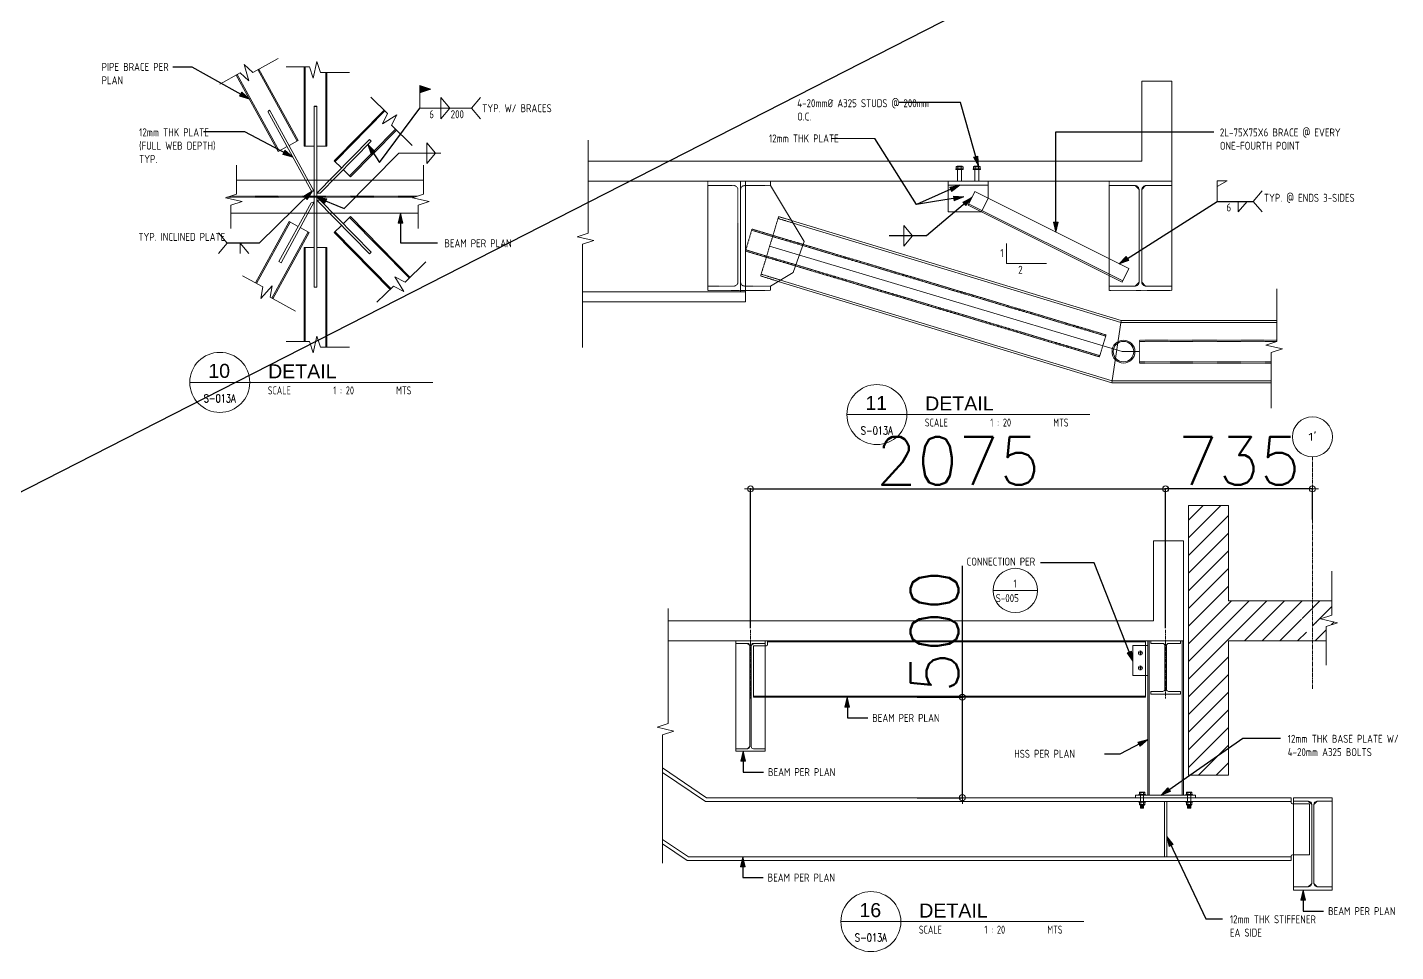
# Model space of a CAD drawing. Header units: millimetres. Extents: x 374056 to 882622, y 26363 to 140094.
# Drawn here: x 405386 to 412225, y 75861 to 80482 of the extents above; entities that cross this region are included whole.
import ezdxf
from ezdxf.enums import TextEntityAlignment as Align

# ---------------------------------------------------------------- set-up
doc = ezdxf.new("R2010")
doc.units = ezdxf.units.MM
doc.header["$MEASUREMENT"] = 0
for name, pattern in [('CENTER2', [28.575, 19.05, -3.175, 3.175, -3.175]), ('HIDDEN', [0.375, 0.25, -0.125]), ('PHANTOM2', [1.25, 0.625, -0.125, 0.125, -0.125, 0.125, -0.125])]:
    doc.linetypes.add(name, pattern=pattern)
doc.layers.get('0').update_dxf_attribs({"lineweight": 9})
for name, color, linetype, lineweight in [('A-Exist.Elev', 7, 'Continuous', 9), ('A-NEW', 240, 'Continuous', 9), ('DIM', 1, 'Continuous', 5), ('HPROP', 251, 'Continuous', 5), ('PLATE', 2, 'Continuous', 9), ('RED', 1, 'Continuous', 9), ('S-Ablt', 1, 'Continuous', 9), ('S-ANNO-DIMS', 252, 'Continuous', 5), ('S-Anno-Symb', 143, 'PHANTOM2', 30), ('S-Anno-Text', 52, 'Continuous', 9), ('S-ANNO-WELD', 1, 'Continuous', 9), ('S-ARCH-FIN', 1, 'Continuous', 9), ('S-BEAM', 5, 'Continuous', 9), ('S-DETL-LW25', 2, 'Continuous', 9), ('S-Grid-iden', 52, 'Continuous', 5), ('S-PIPE', 1, 'Continuous', 15)]:
    doc.layers.add(name, color=color, linetype=linetype, lineweight=lineweight)
doc.styles.add('1', font='romans.shx', dxfattribs={"width": 0.8, "height": 100})
doc.styles.add('2', font='architxt.shx', dxfattribs={"width": 0.95, "height": 100})
doc.styles.add('240', font='simplex.shx', dxfattribs={"height": 240})
doc.styles.add('3', font='architxt.shx', dxfattribs={"width": 1.5, "height": 175})
doc.styles.add('SHEETNAME', font='simplex.shx', dxfattribs={"width": 0.75, "height": 200})
doc.styles.add('TITLE1', font='HELV.shx', dxfattribs={"height": 500})
doc.dimstyles.new('ESCA', dxfattribs={"dimtxt": 240, "dimasz": 1, "dimexe": 100, "dimexo": 100, "dimgap": 100, "dimtad": 1, "dimdec": 0, "dimrnd": 1, "dimdsep": 46, "dimtxsty": '240', "dimblk1": 'ESCADIM_ARW', "dimblk2": 'ESCADIM_ARW', "dimsah": 1, "dimcen": 50, "dimclrd": 256, "dimclre": 256, "dimclrt": 52, "dimadec": 0, "dimazin": 0, "dimtfac": 1, "dimtdec": 0, "dimtofl": 0, "dimtmove": 0, "dimatfit": 3, "dimldrblk": 'ESCADIM_ARW', "dimfxl": 0, "dimtolj": 1, "dimtzin": 0, "dimarcsym": 0})
doc.dimstyles.new('ESCA_ARW$7', dxfattribs={"dimtxt": 200, "dimasz": 1, "dimexe": 100, "dimexo": 100, "dimgap": 100, "dimtad": 1, "dimdec": 0, "dimrnd": 1, "dimdsep": 46, "dimtxsty": '1', "dimblk1": 'dim_arw', "dimblk2": 'dim_arw', "dimsah": 1, "dimcen": 50, "dimclrd": 1, "dimclre": 256, "dimclrt": 52, "dimadec": 0, "dimazin": 0, "dimtfac": 1, "dimtofl": 0, "dimtmove": 0, "dimatfit": 3, "dimldrblk": 'dim_arw', "dimfxl": 0, "dimtolj": 1, "dimtzin": 0, "dimarcsym": 0})
pattern_1 = [(45, (347324.16, 75494.67), (-44.194174, 44.194174), [])]

# ---------------------------------------------------------------- blocks, each defined once
blk = doc.blocks.new('dim_arw')
h = blk.add_hatch(color=256)
h.paths.add_polyline_path([(-126, 29), (0, 0), (-126, -29, -0.115681), (-133, 0, -0.115681)])
h.paths.add_polyline_path([(-249, 58), (-126, 29, 0.115681), (-133, 0, 0.115681), (-126, -29), (-249, -58)])
for p, q in [((0, 0), (-249, 58)), ((-249, 58), (-249, -58)), ((0, 0), (-249, -58))]:
    blk.add_line(p, q)
blk = doc.blocks.new('BOLT', base_point=(6.579, 3.6798))
for p, q in [((6.571, 3.6847), (6.571, 3.6798)), ((6.575, 3.6847), (6.571, 3.6847)), ((6.575, 3.6858), (6.573, 3.6858)), ((6.575, 3.6798), (6.575, 3.6858)), ((6.575, 3.6858), (6.583, 3.6858)), ((6.575, 3.6847), (6.583, 3.6847)), ((6.585, 3.6858), (6.583, 3.6858)), ((6.583, 3.6798), (6.583, 3.6858)), ((6.587, 3.6847), (6.583, 3.6847)), ((6.587, 3.6798), (6.587, 3.6847))]:
    blk.add_line(p, q)
for centre, radius, start, end in [((6.573, 3.6833), 0.00241, 33.9696, 146.0304), ((6.579, 3.6777), 0.00805, 60.2058, 119.7942), ((6.585, 3.6833), 0.00241, 33.9696, 146.0304)]:
    blk.add_arc(centre, radius, start, end)
blk = doc.blocks.new('BOLT20')
at = {"color": 1}
for p, q in [((-18.5, 4.5), (-18.5, 0)), ((18.5, 4.5), (-18.5, 4.5)), ((-18.5, 0), (18.5, 0)), ((18.5, 0), (18.5, 4.5))]:
    blk.add_line(p, q, dxfattribs=at)
at = {"color": 1, "xscale": 2125, "yscale": 2000, "zscale": 2125}
blk.add_blockref('BOLT', (0, 4.5), dxfattribs=at)
blk = doc.blocks.new('BOLT16')
for p, q in [((-16.5, 4.5), (-16.5, 0)), ((16.5, 4.5), (-16.5, 4.5)), ((-16.5, 0), (16.5, 0)), ((16.5, 0), (16.5, 4.5))]:
    blk.add_line(p, q)
at = {"xscale": 1687.5, "yscale": 1833.333333333333, "zscale": 1687.5}
blk.add_blockref('BOLT', (0, 4.5), dxfattribs=at)
blk = doc.blocks.new('EXT', base_point=(6.5784, 3.6597))
for p, q in [((6.5734, 3.6697), (6.5834, 3.6697)), ((6.5734, 3.6697), (6.5734, 3.6597)), ((6.5834, 3.6697), (6.5734, 3.6697)), ((6.5734, 3.6663), (6.5834, 3.6663)), ((6.5734, 3.663), (6.5834, 3.663)), ((6.5734, 3.6597), (6.5834, 3.6597)), ((6.575, 3.668), (6.5818, 3.668)), ((6.575, 3.6647), (6.5818, 3.6647)), ((6.575, 3.6613), (6.5818, 3.6613)), ((6.5834, 3.6597), (6.5834, 3.6697))]:
    blk.add_line(p, q)
blk = doc.blocks.new('NUT16')
for p, q in [((16.5, 4.5), (-16.5, 4.5)), ((-16.5, 4.5), (-16.5, 0)), ((-16.5, 0), (16.5, 0)), ((16.5, 0), (16.5, 4.5))]:
    blk.add_line(p, q)
for name, p, xscale, yscale, zscale in [('BOLT', (0, 4.5), 1687.5, 2333.333333333333, 1687.5), ('EXT', (0, 18.5), 1600, 1600, 1600)]:
    blk.add_blockref(name, p, dxfattribs=dict(xscale=xscale, yscale=yscale, zscale=zscale))
blk = doc.blocks.new('*U36')
at = {"layer": 'S-ANNO-WELD'}
blk.add_line((0, 0), (0, 0.225), dxfattribs=at)
blk.add_lwpolyline([(0, 0.182), (0, 0.268), (-0.13, 0.225), (0, 0.182)], dxfattribs=at)
blk.add_solid([(0, 0.182), (-0.13, 0.225), (0, 0.268)], dxfattribs=at)
blk = doc.blocks.new('ESCADIM_ARW')
at = {"color": 7}
blk.add_line((-150, 0), (150, 0), dxfattribs=at)
blk.add_circle((0, 0), 75, dxfattribs=at)
blk = doc.blocks.new('*D72')
at = {"layer": 'Defpoints', "color": 0, "transparency": 16777216}
for p in [(409825.6, 77133.2, 0), (410059.8, 77133.2, 0), (409825.6, 76630.6, 0)]:
    blk.add_point(p, dxfattribs=at)
at = {"layer": 'S-ANNO-DIMS', "lineweight": -2, "transparency": 16777216}
for p, q in [((410059.8, 77133.2, 0), (410059.8, 77790.6, 0)), ((409833.6, 77133.2, 0), (410063, 77133.2, 0)), ((410059.8, 76630.8, 0), (410059.8, 77133, 0)), ((409833.6, 76630.6, 0), (410063, 76630.6, 0))]:
    blk.add_line(p, q, dxfattribs=at)
at = {"layer": 'S-ANNO-DIMS', "lineweight": -2, "transparency": 16777216, "xscale": 0.2, "yscale": 0.2, "zscale": 0.2}
for p, rotation in [((410059.8, 77133.2, 0), 90), ((410059.8, 76630.6, 0), 270)]:
    blk.add_blockref('ESCADIM_ARW', p, dxfattribs=dict(at, rotation=rotation))
at = {"layer": 'S-ANNO-DIMS', "color": 52, "transparency": 16777216, "insert": (409919.8, 77462, 0), "char_height": 240, "attachment_point": 5, "rotation": 90, "style": '240'}
blk.add_mtext('\\A1;500', dxfattribs=at)
blk = doc.blocks.new('*D73')
at = {"layer": 'Defpoints', "color": 0, "transparency": 16777216}
for p in [(411075.6, 78174.6, 0), (409000.5, 77470.1, 0), (411075.6, 77470.1, 0)]:
    blk.add_point(p, dxfattribs=at)
at = {"layer": 'S-ANNO-DIMS', "lineweight": -2, "transparency": 16777216}
for p, q in [((409000.5, 77478.1, 0), (409000.5, 78177.8, 0)), ((411075.6, 77478.1, 0), (411075.6, 78177.8, 0)), ((409000.7, 78174.6, 0), (411075.4, 78174.6, 0))]:
    blk.add_line(p, q, dxfattribs=at)
at = {"layer": 'S-ANNO-DIMS', "lineweight": -2, "transparency": 16777216, "xscale": 0.2, "yscale": 0.2, "zscale": 0.2, "rotation": 180}
blk.add_blockref('ESCADIM_ARW', (409000.5, 78174.6, 0), dxfattribs=at)
at = {"layer": 'S-ANNO-DIMS', "lineweight": -2, "transparency": 16777216, "xscale": 0.2, "yscale": 0.2, "zscale": 0.2}
blk.add_blockref('ESCADIM_ARW', (411075.6, 78174.6, 0), dxfattribs=at)
at = {"layer": 'S-ANNO-DIMS', "color": 52, "transparency": 16777216, "insert": (410038, 78314.6, 0), "char_height": 240, "attachment_point": 5, "style": '240'}
blk.add_mtext('\\A1;2075', dxfattribs=at)
blk = doc.blocks.new('Grid')
at = {"layer": 'S-Grid-iden', "color": 1, "linetype": 'Continuous'}
blk.add_circle((0, 0), 500, dxfattribs=at)
at = {"layer": 'S-Grid-iden', "style": '3', "width": 1.5}
blk.add_attdef('GRIDTAG', text='', height=350, dxfattribs=at).set_placement((0, 0), align=Align.MIDDLE_CENTER)
blk = doc.blocks.new('*D42')
at = {"layer": 'Defpoints', "color": 0, "transparency": 16777216}
for p in [(411074.6, 78174.6, 0), (411074.6, 78014, 0), (411809.3, 78014, 0)]:
    blk.add_point(p, dxfattribs=at)
at = {"layer": 'S-ANNO-DIMS', "lineweight": -2, "transparency": 16777216}
for p, q in [((411074.6, 78022, 0), (411074.6, 78177.8, 0)), ((411809.3, 78022, 0), (411809.3, 78177.8, 0)), ((411809.1, 78174.6, 0), (411074.8, 78174.6, 0))]:
    blk.add_line(p, q, dxfattribs=at)
at = {"layer": 'S-ANNO-DIMS', "lineweight": -2, "transparency": 16777216, "xscale": 0.2, "yscale": 0.2, "zscale": 0.2, "rotation": 180}
blk.add_blockref('ESCADIM_ARW', (411074.6, 78174.6, 0), dxfattribs=at)
at = {"layer": 'S-ANNO-DIMS', "lineweight": -2, "transparency": 16777216, "xscale": 0.2, "yscale": 0.2, "zscale": 0.2}
blk.add_blockref('ESCADIM_ARW', (411809.3, 78174.6, 0), dxfattribs=at)
at = {"layer": 'S-ANNO-DIMS', "color": 52, "transparency": 16777216, "insert": (411442, 78314.6, 0), "char_height": 240, "attachment_point": 5, "style": '240'}
blk.add_mtext('\\A1;735', dxfattribs=at)

msp = doc.modelspace()

# ---------------------------------------------------------------- hatches: boundary and pattern name
at = {"layer": 'HPROP'}
h = msp.add_hatch(dxfattribs=at)
h.set_pattern_fill('ANSI31', color=256, scale=500, style=0)
h.set_pattern_definition(pattern_1)
edge = h.paths.add_edge_path()
edge.add_line((411189.50411, 76742.88313), (411389.50411, 76742.88313))
edge.add_line((411389.50411, 76742.88313), (411389.50411, 76959.84517))
edge.add_spline(control_points=[(411389.50411, 76959.84517), (411371.17856, 76958.28712), (411306.19251, 76958.51246), (411242.65415, 76999.7648), (411193.01379, 77006.05533), (411189.50411, 77006.38661)], knot_values=[656.5675151634, 656.5675151634, 656.5675151634, 656.5675151634, 711.5626366456, 853.716274939, 864.4881295431, 864.4881295431, 864.4881295431, 864.4881295431], degree=3, periodic=0)
edge.add_line((411189.50411, 77006.38661), (411189.50411, 76742.88313))
h.paths.add_polyline_path([(411806.75476, 77542.91562), (411806.75476, 77614.88713), (411389.50411, 77614.88713), (411389.50411, 78091.87921), (411189.50411, 78091.87921), (411189.50411, 77006.38661), (411190.29777, 77006.30976), (411191.09098, 77006.22908), (411191.88373, 77006.14455), (411192.67603, 77006.05615), (411193.46787, 77005.96385), (411194.25924, 77005.86765), (411195.05015, 77005.76751), (411195.84059, 77005.66343), (411196.63055, 77005.55538), (411197.42004, 77005.44333), (411198.20904, 77005.32729), (411198.99757, 77005.20721), (411199.7856, 77005.08309), (411200.57314, 77004.95491), (411201.36019, 77004.82269), (411202.14677, 77004.68648), (411202.93286, 77004.54633), (411203.71849, 77004.40227), (411204.50364, 77004.25437), (411205.28834, 77004.10266), (411206.07258, 77003.94718), (411206.85638, 77003.78799), (411207.63973, 77003.62513), (411208.42264, 77003.45865), (411209.20512, 77003.28859), (411209.98718, 77003.115), (411210.76881, 77002.93792), (411211.55002, 77002.7574), (411212.33083, 77002.57349), (411213.11123, 77002.38623), (411213.89124, 77002.19567), (411214.67085, 77002.00185), (411215.45007, 77001.80482), (411216.22891, 77001.60463), (411217.00737, 77001.40131), (411217.78546, 77001.19493), (411218.56319, 77000.98551), (411219.34056, 77000.77312), (411220.11757, 77000.55779), (411220.89423, 77000.33957), (411221.67055, 77000.1185), (411222.44653, 76999.89464), (411223.22219, 76999.66803), (411223.99751, 76999.43871), (411224.77251, 76999.20673), (411225.5472, 76998.97214), (411226.32158, 76998.73498), (411227.09565, 76998.4953), (411227.86943, 76998.25314), (411228.64291, 76998.00854), (411229.4161, 76997.76157), (411230.18901, 76997.51225), (411230.96165, 76997.26065), (411231.73402, 76997.00679), (411232.50611, 76996.75074), (411233.27795, 76996.49253), (411234.04954, 76996.2322), (411234.82088, 76995.96982), (411235.59197, 76995.70542), (411236.36283, 76995.43905), (411237.13345, 76995.17075), (411237.90385, 76994.90057), (411238.67403, 76994.62855), (411239.44399, 76994.35475), (411240.21375, 76994.0792), (411240.9833, 76993.80196), (411241.75265, 76993.52307), (411242.52181, 76993.24258), (411243.29078, 76992.96052), (411244.05957, 76992.67695), (411244.82818, 76992.39192), (411245.59662, 76992.10546), (411246.3649, 76991.81763), (411247.13302, 76991.52846), (411247.90098, 76991.23802), (411248.6688, 76990.94634), (411249.43647, 76990.65346), (411250.20401, 76990.35944), (411250.97141, 76990.06432), (411251.73869, 76989.76814), (411252.50585, 76989.47096), (411253.27289, 76989.17282), (411254.03982, 76988.87375), (411254.80665, 76988.57382), (411255.57338, 76988.27306), (411256.34002, 76987.97153), (411257.10657, 76987.66926), (411257.87304, 76987.3663), (411258.63944, 76987.0627), (411259.40576, 76986.75851), (411260.17202, 76986.45377), (411260.93822, 76986.14852), (411261.70437, 76985.84282), (411262.47047, 76985.5367), (411263.23652, 76985.23022), (411264.00254, 76984.92342), (411264.76853, 76984.61634), (411265.53449, 76984.30903), (411266.30043, 76984.00155), (411267.06636, 76983.69392), (411267.83228, 76983.38621), (411268.59819, 76983.07845), (411269.36411, 76982.77069), (411270.13003, 76982.46298), (411270.89597, 76982.15536), (411271.66193, 76981.84789), (411272.42791, 76981.54059), (411273.19392, 76981.23353), (411273.95996, 76980.92674), (411274.72605, 76980.62027), (411275.49218, 76980.31418), (411276.25837, 76980.00849), (411277.02461, 76979.70327), (411277.79092, 76979.39855), (411278.55729, 76979.09439), (411279.32374, 76978.79082), (411280.09027, 76978.48789), (411280.85689, 76978.18566), (411281.6236, 76977.88416), (411282.3904, 76977.58344), (411283.15731, 76977.28355), (411283.92432, 76976.98453), (411284.69145, 76976.68643), (411285.45869, 76976.38929), (411286.22606, 76976.09317), (411286.99357, 76975.7981), (411287.7612, 76975.50413), (411288.52898, 76975.21131), (411289.29691, 76974.91969), (411290.06498, 76974.6293), (411290.83322, 76974.3402), (411291.60162, 76974.05244), (411292.37019, 76973.76605), (411293.13893, 76973.48108), (411293.90785, 76973.19759), (411294.67696, 76972.9156), (411295.44626, 76972.63518), (411296.21576, 76972.35637), (411296.98546, 76972.07921), (411297.75536, 76971.80375), (411298.52549, 76971.53003), (411299.29583, 76971.2581), (411300.06639, 76970.98801), (411300.83719, 76970.71981), (411301.60822, 76970.45353), (411302.37949, 76970.18922), (411303.15102, 76969.92693), (411303.92279, 76969.66671), (411304.69482, 76969.40861), (411305.46712, 76969.15265), (411306.23968, 76968.89891), (411307.01252, 76968.64741), (411307.78564, 76968.39821), (411308.55905, 76968.15134), (411309.33275, 76967.90687), (411310.10674, 76967.66483), (411310.88104, 76967.42526), (411311.65565, 76967.18823), (411312.43057, 76966.95376), (411313.20581, 76966.72191), (411313.98137, 76966.49272), (411314.75727, 76966.26624), (411315.5335, 76966.04251), (411316.31007, 76965.82158), (411317.08699, 76965.6035), (411317.86427, 76965.38831), (411318.6419, 76965.17606), (411319.4199, 76964.96679), (411320.19826, 76964.76055), (411320.977, 76964.55738), (411321.75613, 76964.35734), (411322.53563, 76964.16046), (411323.31553, 76963.9668), (411324.09583, 76963.7764), (411324.87653, 76963.5893), (411325.65764, 76963.40555), (411326.43917, 76963.22519), (411327.22111, 76963.04828), (411328.00348, 76962.87486), (411328.78628, 76962.70497), (411329.56951, 76962.53866), (411330.35319, 76962.37598), (411331.13732, 76962.21697), (411331.9219, 76962.06167), (411332.70693, 76961.91014), (411333.49244, 76961.76242), (411334.27841, 76961.61856), (411335.06486, 76961.47859), (411335.85178, 76961.34257), (411336.63919, 76961.21049), (411337.42708, 76961.08232), (411338.21544, 76960.95804), (411339.00426, 76960.83762), (411339.79356, 76960.72103), (411340.58332, 76960.60824), (411341.37354, 76960.49923), (411342.16422, 76960.39398), (411342.95535, 76960.29245), (411343.74693, 76960.19461), (411344.53896, 76960.10044), (411345.33143, 76960.00992), (411346.12434, 76959.92301), (411346.91769, 76959.83968), (411347.71148, 76959.75992), (411348.50569, 76959.68369), (411349.30033, 76959.61097), (411350.0954, 76959.54173), (411350.89089, 76959.47594), (411351.68679, 76959.41357), (411352.48311, 76959.3546), (411353.27984, 76959.29901), (411354.07698, 76959.24675), (411354.87452, 76959.19781), (411355.67246, 76959.15216), (411356.4708, 76959.10978), (411357.26953, 76959.07062), (411358.06865, 76959.03468), (411358.86817, 76959.00191), (411359.66806, 76958.9723), (411360.46834, 76958.94581), (411361.26899, 76958.92243), (411362.07002, 76958.90211), (411362.87142, 76958.88484), (411363.67319, 76958.87059), (411364.47532, 76958.85933), (411365.27781, 76958.85103), (411366.08066, 76958.84566), (411366.88387, 76958.84321), (411367.68743, 76958.84363), (411368.49133, 76958.84692), (411369.29558, 76958.85302), (411370.10017, 76958.86193), (411370.9051, 76958.87361), (411371.71036, 76958.88804), (411372.51596, 76958.90519), (411373.32188, 76958.92502), (411374.12813, 76958.94753), (411374.93469, 76958.97267), (411375.74158, 76959.00041), (411376.54878, 76959.03075), (411377.35629, 76959.06363), (411378.16411, 76959.09905), (411378.97224, 76959.13697), (411379.78067, 76959.17736), (411380.58939, 76959.2202), (411381.39841, 76959.26546), (411382.20772, 76959.31311), (411383.01732, 76959.36313), (411383.82721, 76959.41548), (411384.63738, 76959.47015), (411385.44782, 76959.5271), (411386.25854, 76959.58631), (411387.06953, 76959.64775), (411387.88079, 76959.71139), (411388.69232, 76959.7772), (411389.50411, 76959.84517), (411389.50411, 77414.88713), (411778.96065, 77414.88713), (411778.96065, 77487.32738), (411834.54888, 77505.63943), (411751.16653, 77524.60357)])
h = msp.add_hatch(dxfattribs=at)
h.set_pattern_fill('ANSI31', color=256, scale=500, style=0)
h.set_pattern_definition(pattern_1)
h.paths.add_polyline_path([(411906.08452, 77614.88713), (411811.30769, 77614.88713), (411811.30769, 77414.88713), (411878.2904, 77414.88713), (411878.2904, 77487.32738), (411933.87864, 77505.63943), (411850.49629, 77524.60357), (411906.08452, 77542.91562)])

# ---------------------------------------------------------------- linework, layer by layer
at = {"color": 1}
for p, q in [((407347.52468, 80077.9916, 0), (407605.44488, 80077.9916, 0)), ((409621.58961, 79927.3862, 0), (409403.68606, 79927.3862, 0)), ((407241.81495, 79852.97633, 0), (407452.84492, 79852.97633, 0)), ((410279.63158, 79402.17157, 0), (410279.63158, 79302.17157, 0)), ((410279.63158, 79302.17157, 0), (410479.63158, 79302.17157, 0))]:
    msp.add_line(p, q, dxfattribs=at)
at = {"color": 1, "elevation": 0}
for points in [[(406639.38367, 80326.7664), (406512.35158, 80257.19422), (406469.58862, 80297.1531), (406493.00849, 80214.91099), (406450.24553, 80254.86987), (406348.45705, 80199.12296)], [(406995.93419, 80256.84691), (406851.09828, 80256.84691), (406832.78624, 80312.43514), (406813.8221, 80229.05279), (406795.51005, 80284.64103), (406679.4557, 80284.64103)], [(407309.65354, 79891.74475), (407206.3219, 79993.23373), (407232.20899, 80045.72413), (407160.25179, 79999.52437), (407186.13888, 80052.01477), (407103.34114, 80133.33602)], [(408189.32333, 79918.47641), (408189.32333, 79454.01082), (408133.7351, 79435.69877), (408217.11745, 79416.73463), (408161.52922, 79398.42259), (408161.52922, 78882.41523)], [(406431.01775, 79793.8206), (406431.01775, 79648.9847), (406375.42952, 79630.67265), (406458.81187, 79611.70851), (406403.22364, 79593.39646), (406403.22364, 79477.34211)], [(407366.46664, 79793.8206), (407366.46664, 79648.9847), (407310.8784, 79630.67265), (407394.26075, 79611.70851), (407338.67252, 79593.39646), (407338.67252, 79477.34211)], [(407378.3423, 79309.69107), (407275.01066, 79208.20209), (407222.99451, 79235.02936), (407267.89217, 79162.25262), (407215.87602, 79189.07989), (407133.07827, 79107.75864)], [(406725.88531, 79063.51118), (406598.85322, 79133.08335), (406609.49407, 79190.63468), (406552.80822, 79126.61148), (406563.44907, 79184.16281), (406461.66059, 79239.90972)], [(411631.30295, 79174.9418), (411631.30295, 78912.08717), (411575.71472, 78893.77512), (411659.09707, 78874.81098), (411603.50884, 78856.49894), (411603.50884, 78578.57758)], [(406995.93419, 78883.12419), (406851.09828, 78883.12419), (406832.78624, 78938.71243), (406813.8221, 78855.33007), (406795.51005, 78910.91831), (406679.4557, 78910.91831)], [(411906.08452, 77763.88247), (411906.08452, 77542.91562), (411850.49629, 77524.60357), (411933.87864, 77505.63943), (411878.2904, 77487.32738), (411878.2904, 77292.53816)], [(408561.11245, 76303.44859), (408561.11245, 76945.1829), (408616.70069, 76963.49495), (408533.31834, 76982.45908), (408588.90657, 77000.77113), (408588.90657, 77576.77388)]]:
    msp.add_lwpolyline(points, dxfattribs=at)
at = {"layer": 'A-Exist.Elev', "color": 5, "ltscale": 0.25, "elevation": 0}
for points in [[(411106.23425, 80213.15497), (411106.23425, 79713.15497), (411106.23425, 79713.15497), (411106.23425, 79713.15497), (408189.32333, 79713.15497)], [(408189.32333, 79813.15497), (410956.23425, 79813.15497), (410956.23425, 80213.15497), (411106.23425, 80213.15497)], [(410974.70411, 77414.88713), (410974.70411, 77414.88713), (411164.50411, 77414.88713), (411164.50411, 77914.88713), (411014.50411, 77914.88713), (411014.50411, 77514.88713), (408588.90657, 77514.88713)], [(409133.5184, 77414.88713), (408588.90657, 77414.88713)], [(410974.70411, 77414.88713), (409086.2729, 77414.88713)]]:
    msp.add_lwpolyline(points, dxfattribs=at)
at = {"layer": 'A-NEW', "color": 253, "ltscale": 0.25}
for p, q in [((408787.49804, 79189.02597, 0), (408787.49804, 79690.92997, 0)), ((409100.93404, 79690.92997, 0), (409269.56324, 79411.06444, 0)), ((409269.56324, 79411.06444, 0), (409213.15276, 79256.75194, 0)), ((410857.87568, 78860.95697, 0), (409096.24461, 79387.57779, 0)), ((409213.15276, 79256.75194, 0), (409100.93404, 79189.02597, 0)), ((410857.87568, 78860.95697, 0), (410945.56876, 78860.95697, 0))]:
    msp.add_line(p, q, dxfattribs=at)
at = {"layer": 'A-NEW', "color": 1, "ltscale": 0.25}
for p, q in [((408951.20104, 79160.70497, 0), (408951.20104, 79713.15497, 0)), ((408976.20104, 79110.15897, 0), (408976.20104, 79713.15497, 0)), ((408976.20104, 79160.70497, 0), (408161.52922, 79160.70497, 0)), ((408161.52922, 79110.15897, 0), (408976.20104, 79110.15897, 0))]:
    msp.add_line(p, q, dxfattribs=at)
at = {"layer": 'A-NEW', "color": 2, "ltscale": 0.25}
for radius in [57.15, 51.1302]:
    msp.add_circle((410864.86068, 78860.95697, 0), radius, dxfattribs=at)
at = {"layer": 'Defpoints'}
msp.add_line((401456.74646, 76169.01294, 0), (421818.49045, 86569.71267, 0), dxfattribs=at)
msp.add_point((409213.97058, 77943.99787, 0), dxfattribs=at)
at = {"layer": 'DIM'}
msp.add_line((410434.88117, 77666.72377, 0), (410213.46347, 77666.72377, 0), dxfattribs=at)
msp.add_circle((410324.17232, 77666.72377, 0), 110.70885, dxfattribs=at)
at = {"layer": 'HPROP', "color": 1}
for p, q in [((410035.75779, 79775.68638, 0), (410035.75779, 79713.15497, 0)), ((410121.40953, 79775.68638, 0), (410121.40953, 79713.15497, 0)), ((410141.40953, 79775.68638, 0), (410141.40953, 79713.15497, 0)), ((410055.75779, 79713.15497, 0), (410035.75779, 79713.15497, 0)), ((410121.40953, 79713.15497, 0), (410141.40953, 79713.15497, 0))]:
    msp.add_line(p, q, dxfattribs=at)
at = {"layer": 'HPROP'}
for p, q in [((411189.50411, 76742.88313, 0), (411189.50411, 78091.87921, 0)), ((411189.50411, 78091.87921, 0), (411389.50411, 78091.87921, 0)), ((411389.50411, 77614.88713, 0), (411389.50411, 78091.87921, 0)), ((411389.50411, 77614.88713, 0), (411906.08452, 77614.88713, 0)), ((410959.20411, 77354.16282, 0), (410939.20411, 77354.16282, 0)), ((410949.20411, 77364.16282, 0), (410949.20411, 77344.16282, 0)), ((411389.50411, 76742.88313, 0), (411389.50411, 77414.88713, 0)), ((411389.50411, 77414.88713, 0), (411878.2904, 77414.88713, 0)), ((410949.20411, 77289.16282, 0), (410949.20411, 77269.16282, 0)), ((410959.20411, 77279.16282, 0), (410939.20411, 77279.16282, 0)), ((410949.76922, 76611.94339, 0), (410949.76922, 76642.61239, 0)), ((410965.76922, 76611.94339, 0), (410965.76922, 76642.61239, 0)), ((411185.439, 76611.94339, 0), (411185.439, 76642.61239, 0)), ((411201.439, 76611.94339, 0), (411201.439, 76642.61239, 0))]:
    msp.add_line(p, q, dxfattribs=at)
at = {"layer": 'HPROP', "ltscale": 0.25}
msp.add_line((411389.50411, 76742.88313, 0), (411189.50411, 76742.88313, 0), dxfattribs=at)
at = {"layer": 'HPROP'}
for centre in [(410949.20411, 77354.16282, 0), (410949.20411, 77279.16282, 0)]:
    msp.add_circle(centre, 10, dxfattribs=at)
at = {"layer": 'PLATE'}
for p, q in [((409004.2959, 77149.85633, 0), (409004.2959, 77375.85633, 0)), ((410986.70411, 77392.16282, 0), (410911.70411, 77392.16282, 0)), ((410911.70411, 77392.16282, 0), (410911.70411, 77241.16282, 0)), ((410986.70411, 77392.16282, 0), (410986.70411, 77241.16282, 0)), ((410986.70411, 77241.16282, 0), (410911.70411, 77241.16282, 0)), ((411069.60411, 76611.94339, 0), (411069.60411, 76334.82939, 0)), ((411081.60411, 76611.94339, 0), (411081.60411, 76334.82939, 0))]:
    msp.add_line(p, q, dxfattribs=at)
at = {"layer": 'PLATE', "linetype": 'HIDDEN'}
for p, q in [((409074.2729, 77133.22606, 0), (409074.2729, 77389.93313, 0)), ((411715.35919, 76599.94339, 0), (411715.35919, 76344.57185, 0))]:
    msp.add_line(p, q, dxfattribs=at)
at = {"layer": 'PLATE', "elevation": 0}
for points in [[(408926.6989, 76875.27746), (408926.6989, 77401.93313), (408985.8174, 77401.93313), (408996.6759, 77391.07463), (408996.6759, 76886.13596), (408985.8174, 76875.27746), (408926.6989, 76875.27746)], [(409004.2959, 77375.85633), (409004.2959, 77391.07463), (409015.1544, 77401.93313), (409074.2729, 77401.93313), (409074.2729, 77389.93313)], [(409074.2729, 76875.27746), (409074.2729, 77133.22606)], [(411715.35919, 76184.96939), (411788.76519, 76184.96939), (411806.03719, 76202.24139), (411806.03719, 76595.68739), (411788.76519, 76612.95939), (411715.35919, 76612.95939), (411715.35919, 76599.94339)], [(411907.25619, 76184.96939), (411833.85019, 76184.96939), (411816.57819, 76202.24139), (411816.57819, 76595.68739), (411833.85019, 76612.95939), (411907.25619, 76612.95939), (411907.25619, 76599.94339), (411907.25619, 76184.96939)], [(411715.35919, 76344.57185), (411715.35919, 76184.96939)]]:
    msp.add_lwpolyline(points, dxfattribs=at)
msp.add_lwpolyline([(410925.60411, 76642.61239), (411225.60411, 76642.61239), (411225.60411, 76630.61239), (410925.60411, 76630.61239)], close=True, dxfattribs=at)
at = {"layer": 'RED', "linetype": 'HIDDEN'}
for p, q in [((410993.05411, 77414.88713, 0), (410993.05411, 76642.61239, 0)), ((411158.15411, 77414.88713, 0), (411158.15411, 76642.61239, 0))]:
    msp.add_line(p, q, dxfattribs=at)
at = {"layer": 'RED', "elevation": 0}
for points in [[(411164.50411, 76642.61239), (411164.50411, 77414.88713), (410986.70411, 77414.88713), (410986.70411, 76642.61239)], [(410986.70411, 76630.61239), (411164.50411, 76630.61239)]]:
    msp.add_lwpolyline(points, dxfattribs=at)
at = {"layer": 'S-Ablt', "color": 1}
msp.add_line((410055.75779, 79775.68638, 0), (410055.75779, 79713.15497, 0), dxfattribs=at)
at = {"layer": 'S-Ablt'}
for p, q in [((409074.2729, 76875.27746, 0), (409074.2729, 77133.22606, 0)), ((411703.35919, 76605.94339, 0), (411703.35919, 76630.61239, 0)), ((411715.35919, 76621.78589, 0), (411715.35919, 76630.61239, 0)), ((411709.35919, 76599.94339, 0), (411794.03719, 76599.94339, 0)), ((411794.03719, 76344.57185, 0), (411794.03719, 76599.94339, 0)), ((411703.35919, 76338.57185, 0), (411703.35919, 76316.16039, 0)), ((411709.35919, 76344.57185, 0), (411794.03719, 76344.57185, 0))]:
    msp.add_line(p, q, dxfattribs=at)
at = {"layer": 'S-Ablt', "elevation": 0}
msp.add_lwpolyline([(411811.30769, 76167.31639), (411715.35919, 76167.31639), (411715.35919, 76184.96939), (411788.76519, 76184.96939, 0.4142135624), (411806.03719, 76202.24139), (411806.03719, 76595.68739, 0.4142135624), (411788.76519, 76612.95939), (411715.35919, 76612.95939), (411715.35919, 76630.61239), (411907.25619, 76630.61239), (411907.25619, 76612.95939), (411833.85019, 76612.95939, 0.4142135624), (411816.57819, 76595.68739), (411816.57819, 76202.24139, 0.4142135624), (411833.85019, 76184.96939), (411907.25619, 76184.96939), (411907.25619, 76167.31639), (411811.30769, 76167.31639)], format="xyb", dxfattribs=at)
at = {"layer": 'S-Ablt'}
for centre, start, end in [((411709.35919, 76605.94339, 0), 180, 270), ((411709.35919, 76338.57185, 0), 90, 180)]:
    msp.add_arc(centre, 6, start, end, dxfattribs=at)
at = {"layer": 'S-ANNO-DIMS', "linetype": 'CENTER2'}
for p, q in [((411809.30769, 77174.50798, 0), (411809.30769, 78334.75442, 0)), ((409000.4859, 77470.07587, 0), (409000.4859, 77124.39666, 0)), ((411075.60411, 77470.07587, 0), (411075.60411, 77124.39666, 0))]:
    msp.add_line(p, q, dxfattribs=at)
at = {"layer": 'S-Anno-Symb'}
for p, q in [((406598.2466, 80067.1779, 0), (406587.72169, 80061.41368, 0)), ((406820.09892, 80088.96766, 0), (406832.09892, 80088.96766, 0))]:
    msp.add_line(p, q, dxfattribs=at)
at = {"layer": 'S-Anno-Text', "color": 1}
for p, q in [((407452.67951, 80077.9916, 0), (407452.67951, 80131.01229, 0)), ((407452.67951, 80131.01229, 0), (407497.92926, 80077.9916, 0)), ((407650.69463, 80131.01229, 0), (407605.44488, 80077.9916, 0)), ((407452.67951, 80077.9916, 0), (407452.67951, 80024.97092, 0)), ((407452.67951, 80024.97092, 0), (407497.92926, 80077.9916, 0)), ((407650.69463, 80024.97092, 0), (407605.44488, 80077.9916, 0)), ((407382.20723, 79852.97633, 0), (407382.20723, 79904.30811, 0)), ((407382.20723, 79904.30811, 0), (407426.41176, 79852.97633, 0)), ((407382.20723, 79852.97633, 0), (407382.20723, 79801.64455, 0)), ((407382.20723, 79801.64455, 0), (407426.41176, 79852.97633, 0)), ((406197.72011, 78707.23642, 0), (407412.40462, 78707.23642, 0)), ((409482.17036, 78546.35068, 0), (410696.85487, 78546.35068, 0)), ((409452.44718, 76010.67415, 0), (410667.13169, 76010.67415, 0))]:
    msp.add_line(p, q, dxfattribs=at)
at = {"layer": 'S-Anno-Text'}
for p, q in [((410188.58366, 79713.15497, 0), (409988.58366, 79713.15497, 0)), ((411332.34173, 79612.3404, 0), (411332.34173, 79714.62505, 0)), ((411332.34173, 79714.62505, 0), (411382.82185, 79714.62505, 0)), ((411382.82185, 79714.62505, 0), (411332.34173, 79686.00891, 0)), ((411437.49657, 79612.3404, 0), (411437.49657, 79559.31972, 0)), ((411437.49657, 79559.31972, 0), (411482.74632, 79612.3404, 0)), ((411558.12942, 79665.36109, 0), (411512.87967, 79612.3404, 0)), ((411558.12942, 79559.31972, 0), (411512.87967, 79612.3404, 0)), ((406340.71692, 79454.84028, 0), (406384.92145, 79403.5085, 0)), ((406340.71692, 79352.17672, 0), (406384.92145, 79403.5085, 0)), ((406449.03441, 79352.17672, 0), (406449.03441, 79403.5085, 0)), ((406449.03441, 79403.5085, 0), (406493.23894, 79352.17672, 0))]:
    msp.add_line(p, q, dxfattribs=at)
at = {"layer": 'S-Anno-Text', "color": 1}
for centre in [(406347.72011, 78707.23642, 0), (409632.17036, 78546.35068, 0), (409602.44718, 76010.67415, 0)]:
    msp.add_circle(centre, 150, dxfattribs=at)
at = {"layer": 'S-ARCH-FIN', "color": 1}
for p, q in [((409766.65441, 79439.91857, 0), (409766.65441, 79491.25035, 0)), ((409766.65441, 79491.25035, 0), (409810.85894, 79439.91857, 0)), ((409766.65441, 79439.91857, 0), (409766.65441, 79388.58678, 0)), ((409766.65441, 79388.58678, 0), (409810.85894, 79439.91857, 0))]:
    msp.add_line(p, q, dxfattribs=at)
at = {"layer": 'S-BEAM', "color": 1, "linetype": 'HIDDEN', "ltscale": 0.25}
for p, q in [((406381.9137, 79632.80869, 0), (407317.36259, 79632.80869, 0)), ((406399.64774, 79638.65069, 0), (407335.09662, 79638.65069, 0))]:
    msp.add_line(p, q, dxfattribs=at)
at = {"layer": 'S-BEAM', "ltscale": 0.25}
for p, q in [((410853.04036, 79016.15097, 0), (409206.08994, 79516.40792, 0)), ((409139.43664, 79212.26296, 0), (410806.94045, 78705.76297, 0)), ((411631.30295, 79016.15097, 0), (410853.04036, 79016.15097, 0)), ((410806.94045, 78705.76297, 0), (411603.50884, 78705.76297, 0)), ((409133.5184, 77414.88713, 0), (408588.90657, 77414.88713, 0)), ((410214.30622, 77414.88713, 0), (409086.2729, 77414.88713, 0)), ((410214.30622, 77414.88713, 0), (410974.70411, 77414.88713, 0))]:
    msp.add_line(p, q, dxfattribs=at)
at = {"layer": 'S-BEAM'}
for p, q in [((409016.2959, 77389.93313, 0), (409080.2729, 77389.93313, 0)), ((410974.70411, 77414.88713, 0), (409086.2729, 77414.88713, 0)), ((409086.2729, 77414.88713, 0), (409086.2729, 77395.93313, 0)), ((410974.70411, 77409.55313, 0), (409086.2729, 77409.55313, 0)), ((410974.70411, 77392.16282, 0), (410974.70411, 77414.88713, 0)), ((410974.70411, 77133.22606, 0), (410974.70411, 77241.16282, 0)), ((410974.70411, 77138.56006, 0), (409016.2959, 77138.56006, 0)), ((409016.2959, 77133.22606, 0), (410974.70411, 77133.22606, 0)), ((408561.11245, 76757.07643, 0), (408775.16406, 76611.94339, 0)), ((408775.16406, 76611.94339, 0), (411703.35919, 76611.94339, 0)), ((408561.11245, 76422.27015, 0), (408690.07575, 76334.82939, 0)), ((408690.07575, 76334.82939, 0), (411703.35919, 76334.82939, 0))]:
    msp.add_line(p, q, dxfattribs=at)
at = {"layer": 'S-BEAM', "linetype": 'HIDDEN'}
msp.add_line((410974.70411, 77392.16282, 0), (410974.70411, 77241.16282, 0), dxfattribs=at)
at = {"layer": 'S-BEAM', "ltscale": 0.25, "elevation": 0}
for points in [[(406683.79204, 79885.99849), (406638.9296, 79861.4285), (406429.63426, 80243.58161)], [(406543.23499, 80274.10827), (406739.17938, 79916.3327), (406694.31695, 79891.76271)], [(406768.94892, 80284.64103), (406768.94892, 79888.96766), (406820.09892, 79888.96766)], [(406832.09892, 79888.96766), (406883.24892, 79888.96766), (406883.24892, 80256.84691)], [(407168.7556, 80069.08805), (406919.31372, 79815.11724), (406955.80614, 79779.27557)], [(406964.36741, 79770.86696), (407000.85984, 79735.02529), (407230.82591, 79969.16669)], [(407366.46664, 79718.15269), (406431.01775, 79718.15269)], [(406403.22364, 79553.30669), (407338.67252, 79553.30669)], [(406739.22512, 79486.67635), (406694.36268, 79511.24635), (406526.35405, 79204.47879)], [(406613.25288, 79125.19703), (406794.61246, 79456.34214), (406749.75003, 79480.91213)], [(407198.53657, 79172.04965), (406919.31372, 79456.34214), (406955.80614, 79492.18382)], [(406964.36741, 79500.59242), (407000.85984, 79536.43409), (407299.5585, 79232.31218)], [(406768.94892, 78910.91831), (406768.94892, 79382.49172), (406820.09892, 79382.49172)], [(406832.09892, 79382.49172), (406883.24892, 79382.49172), (406883.24892, 78883.12419)]]:
    msp.add_lwpolyline(points, dxfattribs=at)
at = {"layer": 'S-BEAM', "linetype": 'HIDDEN', "ltscale": 0.25, "elevation": 0}
for points in [[(408944.21604, 79166.80097), (408787.49804, 79166.80097), (408787.49804, 79189.02597), (408918.18104, 79189.02597, 0.4142135624), (408937.23104, 79208.07597), (408937.23104, 79671.87997, 0.4142135624), (408918.18104, 79690.92997), (408787.49804, 79690.92997), (408787.49804, 79713.15497), (409100.93404, 79713.15497), (409100.93404, 79690.92997), (408970.25104, 79690.92997, 0.4142135624), (408951.20104, 79671.87997), (408951.20104, 79208.07597, 0.4142135624), (408970.25104, 79189.02597), (409100.93404, 79189.02597), (409100.93404, 79166.80097), (408944.21604, 79166.80097)], [(410949.51625, 79166.80097), (410792.79825, 79166.80097), (410792.79825, 79189.02597), (410923.48125, 79189.02597, 0.4142135624), (410942.53125, 79208.07597), (410942.53125, 79671.87997, 0.4142135624), (410923.48125, 79690.92997), (410792.79825, 79690.92997), (410792.79825, 79713.15497), (411106.23425, 79713.15497), (411106.23425, 79690.92997), (410975.55125, 79690.92997, 0.4142135624), (410956.50125, 79671.87997), (410956.50125, 79208.07597, 0.4142135624), (410975.55125, 79189.02597), (411106.23425, 79189.02597), (411106.23425, 79166.80097), (410949.51625, 79166.80097)]]:
    msp.add_lwpolyline(points, format="xyb", dxfattribs=at)
at = {"layer": 'S-BEAM', "elevation": 0}
for points in [[(409000.4859, 76862.32346), (408926.6989, 76862.32346), (408926.6989, 76875.27746), (408985.8174, 76875.27746, 0.4142135624), (408996.6759, 76886.13596), (408996.6759, 77391.07463, 0.4142135624), (408985.8174, 77401.93313), (408926.6989, 77401.93313), (408926.6989, 77414.88713), (409074.2729, 77414.88713), (409074.2729, 77401.93313), (409015.1544, 77401.93313, 0.4142135624), (409004.2959, 77391.07463), (409004.2959, 76886.13596, 0.4142135624), (409015.1544, 76875.27746), (409074.2729, 76875.27746), (409074.2729, 76862.32346), (409000.4859, 76862.32346)], [(411075.60411, 77148.94913), (411001.81711, 77148.94913), (411001.81711, 77161.90313), (411060.93561, 77161.90313, 0.4142135624), (411071.79411, 77172.76163), (411071.79411, 77391.07463, 0.4142135624), (411060.93561, 77401.93313), (411001.81711, 77401.93313), (411001.81711, 77414.88713), (411149.39111, 77414.88713), (411149.39111, 77401.93313), (411090.27261, 77401.93313, 0.4142135624), (411079.41411, 77391.07463), (411079.41411, 77172.76163, 0.4142135624), (411090.27261, 77161.90313), (411149.39111, 77161.90313), (411149.39111, 77148.94913), (411075.60411, 77148.94913)]]:
    msp.add_lwpolyline(points, format="xyb", dxfattribs=at)
for points in [[(409016.2959, 77133.22606), (409016.2959, 77149.85633), (409016.2959, 77375.85633), (409016.2959, 77389.93313)], [(408780.89641, 76630.61239), (408561.11245, 76779.63212)], [(411703.35919, 76630.61239), (408780.89641, 76630.61239)], [(408561.11245, 76399.71446), (408684.34341, 76316.16039)], [(408684.34341, 76316.16039), (411703.35919, 76316.16039)]]:
    msp.add_lwpolyline(points, dxfattribs=at)
at = {"layer": 'S-BEAM'}
msp.add_arc((409080.2729, 77395.93313, 0), 6, 270, 0, dxfattribs=at)
at = {"layer": 'S-DETL-LW25', "ltscale": 0.25}
for p, q in [((406803.80978, 79666.85765, 0), (406587.72169, 80061.41368, 0)), ((406820.09892, 79662.09696, 0), (406598.2466, 80067.1779, 0)), ((406820.09892, 79662.09696, 0), (406598.2466, 80067.1779, 0)), ((406820.09892, 80088.96766, 0), (406820.09892, 79888.96766, 0)), ((406832.09892, 80088.96766, 0), (406832.09892, 79888.96766, 0)), ((406820.09892, 79888.96766, 0), (406820.09892, 79638.65069, 0)), ((406832.09892, 79653.32229, 0), (407095.94954, 79921.96344, 0)), ((406832.09892, 79888.96766, 0), (406832.09892, 79638.65069, 0)), ((406849.06879, 79653.47496, 0), (407104.51081, 79913.55484, 0)), ((407095.94954, 79921.96344, 0), (407104.51081, 79913.55484, 0)), ((406820.09892, 79662.09696, 0), (406803.80978, 79666.85765, 0)), ((406820.09892, 79632.80869, 0), (406820.09892, 79182.49172, 0)), ((406849.06879, 79653.47496, 0), (406832.09892, 79653.32229, 0)), ((406832.09892, 79632.80869, 0), (406832.09892, 79182.49172, 0)), ((406832.09892, 79618.1371, 0), (407095.94954, 79349.49595, 0)), ((406832.09892, 79618.1371, 0), (406849.06879, 79617.98443, 0)), ((406849.06879, 79617.98443, 0), (407104.51081, 79357.90455, 0)), ((406803.80978, 79604.60173, 0), (406643.15477, 79311.26117, 0)), ((406820.09892, 79609.36242, 0), (406653.67968, 79305.49694, 0)), ((406820.09892, 79609.36242, 0), (406803.80978, 79604.60173, 0)), ((407095.94954, 79349.49595, 0), (407104.51081, 79357.90455, 0)), ((406653.67968, 79305.49694, 0), (406643.15477, 79311.26117, 0)), ((406820.09892, 79182.49172, 0), (406832.09892, 79182.49172, 0))]:
    msp.add_line(p, q, dxfattribs=at)
at = {"layer": 'S-DETL-LW25'}
for p, q in [((409988.58366, 79560.53191, 0), (409988.58366, 79713.15497, 0)), ((410188.58366, 79627.61395, 0), (410188.58366, 79713.15497, 0)), ((410121.50162, 79661.15497, 0), (410087.9606, 79594.07293, 0)), ((410188.58366, 79627.61395, 0), (410155.04264, 79560.53191, 0)), ((410155.04264, 79560.53191, 0), (409988.58366, 79560.53191, 0)), ((410090.64388, 79599.4395, 0), (410860.82303, 79214.34992, 0))]:
    msp.add_line(p, q, dxfattribs=at)
at = {"layer": 'S-DETL-LW25', "elevation": 0}
for points in [[(410188.58366, 79693.15497), (409988.58366, 79693.15497)], [(410792.79825, 79189.02597), (410792.79825, 79690.92997), (410923.48125, 79690.92997), (410942.53125, 79671.87997), (410942.53125, 79208.07597), (410923.48125, 79189.02597), (410792.79825, 79189.02597)], [(411106.23425, 79189.02597), (410975.55125, 79189.02597), (410956.50125, 79208.07597), (410956.50125, 79671.87997), (410975.55125, 79690.92997), (411106.23425, 79690.92997), (411106.23425, 79189.02597)], [(410121.50162, 79661.15497), (410891.68077, 79276.0654), (410858.13975, 79208.98336), (410087.9606, 79594.07293)]]:
    msp.add_lwpolyline(points, dxfattribs=at)
at = {"layer": 'S-PIPE', "ltscale": 0.25}
for p, q in [((406644.20942, 79864.32012, 0), (406434.91408, 80246.47324, 0)), ((406733.89956, 79913.44108, 0), (406537.95517, 80271.21664, 0)), ((406774.96872, 79888.96766, 0), (406774.96872, 80284.64103, 0)), ((406877.22912, 79888.96766, 0), (406877.22912, 80256.84691, 0)), ((406923.60848, 79810.89906, 0), (407173.05037, 80064.86988, 0)), ((406996.56507, 79739.24347, 0), (407226.53115, 79973.38486, 0)), ((406699.6425, 79508.35472, 0), (406531.63387, 79201.58717, 0)), ((406996.56507, 79532.21592, 0), (407295.26374, 79228.09401, 0)), ((409213.52959, 79504.06071, 0), (410851.60681, 79006.49897, 0)), ((406789.33264, 79459.23376, 0), (406607.97306, 79128.08866, 0)), ((406923.60848, 79460.56032, 0), (407202.83134, 79176.26783, 0)), ((406774.96872, 79382.49172, 0), (406774.96872, 78910.91831, 0)), ((406877.22912, 79382.49172, 0), (406877.22912, 78883.12419, 0)), ((409150.55515, 79218.97318, 0), (410808.374, 78715.41497, 0)), ((410806.94045, 78705.76297, 0), (410853.04036, 79016.15097, 0)), ((410851.60681, 79006.49897, 0), (411631.30295, 79006.49897, 0)), ((410808.374, 78715.41497, 0), (411603.50884, 78715.41497, 0))]:
    msp.add_line(p, q, dxfattribs=at)
at = {"layer": 'S-PIPE', "linetype": 'HIDDEN', "ltscale": 0.25}
for p, q in [((409141.34955, 79536.07265, 0), (409051.13968, 79239.08294, 0)), ((409138.54433, 79526.83729, 0), (409213.52959, 79504.06071, 0)), ((409206.08994, 79516.40792, 0), (409141.34955, 79536.07265, 0)), ((409006.48889, 79467.77525, 0), (410776.21699, 78938.73391, 0)), ((408977.19993, 79369.799, 0), (410746.92803, 78840.75765, 0)), ((409051.13968, 79239.08294, 0), (409139.43664, 79212.26296, 0)), ((409053.9449, 79248.3183, 0), (409150.55515, 79218.97318, 0)), ((410945.56876, 78912.08717, 0), (411631.30295, 78912.08717, 0)), ((410945.56876, 78809.82677, 0), (411603.50884, 78809.82677, 0))]:
    msp.add_line(p, q, dxfattribs=at)
at = {"layer": 'S-PIPE', "linetype": 'HIDDEN', "ltscale": 0.25, "elevation": 0}
msp.add_lwpolyline([(408975.47577, 79364.03139), (410745.20387, 78834.99005), (410777.94115, 78944.50151), (409008.21305, 79473.54285)], close=True, dxfattribs=at)
msp.add_lwpolyline([(411631.30295, 78918.10697), (410945.56876, 78918.10697), (410945.56876, 78803.80697), (411603.50884, 78803.80697)], dxfattribs=at)

# ---------------------------------------------------------------- block references
at = {"layer": 'HPROP'}
msp.add_blockref('BOLT16', (410957.76922, 76642.61239, 0), dxfattribs=at)
at = {"layer": 'HPROP', "rotation": 180}
msp.add_blockref('NUT16', (410957.76922, 76611.94339, 0), dxfattribs=at)
at = {"layer": 'HPROP', "xscale": -1}
msp.add_blockref('BOLT16', (411193.439, 76642.61239, 0), dxfattribs=at)
at = {"layer": 'HPROP', "xscale": -1, "rotation": 180}
msp.add_blockref('NUT16', (411193.439, 76611.94339, 0), dxfattribs=at)
at = {"layer": 'S-Ablt', "color": 1}
msp.add_blockref('BOLT20', (410045.75779, 79771.18638, 0), dxfattribs=at)
at = {"layer": 'S-Ablt', "color": 1, "xscale": -1}
msp.add_blockref('BOLT20', (410131.40953, 79771.18638, 0), dxfattribs=at)
at = {"layer": 'S-ANNO-WELD', "color": 1, "xscale": -426.6666666666861, "yscale": 426.6666666666642, "zscale": 426.6666666666666}
msp.add_blockref('*U36', (407347.52468, 80077.9916, 0), dxfattribs=at)
at = {"layer": 'S-Grid-iden'}
ref = msp.add_blockref('Grid', (411809.30769, 78434.75442, 0), dxfattribs=dict(at, xscale=0.1999999999970896, yscale=0.1999999999970896, zscale=0.1999999999970896))
ref.add_attrib('GRIDTAG', "1'", dxfattribs={"height": 40, "style": '3', "width": 1.5}).set_placement((411809.30769, 78434.75442, 0), align=Align.MIDDLE_CENTER)

# ---------------------------------------------------------------- texts
at = {"layer": 'S-ANNO-DIMS', "insert": (410318.38743, 76870.16773, 0), "char_height": 40, "width": 457.9309266, "attachment_point": 1, "style": '2'}
msp.add_mtext('HSS PER PLAN', dxfattribs=at)
at = {"layer": 'S-Anno-Text', "color": 5, "style": 'TITLE1'}
for s, p in [('10', (406344.56484, 78729.89239, 0)), ('11', (409629.01509, 78569.00664, 0)), ('16', (409599.29191, 76033.33011, 0))]:
    msp.add_text(s, height=70, dxfattribs=at).set_placement(p, align=Align.CENTER)
for p in [(406589.08332, 78727.61044, 0), (409873.53358, 78566.7247, 0), (409843.8104, 76031.04817, 0)]:
    msp.add_text('DETAIL', height=70, dxfattribs=at).set_placement(p)
at = {"layer": 'S-Anno-Text', "style": '2', "width": 0.85}
for p in [(406587.72011, 78647.23642, 0), (409872.17036, 78486.35068, 0), (409842.44718, 75950.67415, 0)]:
    msp.add_text('SCALE', height=40, dxfattribs=at).set_placement(p)
at = {"layer": 'S-Anno-Text'}
for s, style, width, p in [('1 : 20', '2', 0.85, (406966.77073, 78647.23642, 0)), ('S-013A', 'SHEETNAME', 0.75, (406347.26826, 78607.23642, 0)), ('1 : 20', '2', 0.85, (410251.22099, 78486.35068, 0)), ('S-013A', 'SHEETNAME', 0.75, (409631.71852, 78446.35068, 0)), ('1 : 20', '2', 0.85, (410221.49781, 75950.67415, 0)), ('S-013A', 'SHEETNAME', 0.75, (409601.99534, 75910.67415, 0))]:
    msp.add_text(s, height=40, dxfattribs=dict(at, style=style, width=width)).set_placement(p, align=Align.CENTER)
at = {"layer": 'S-Anno-Text', "style": '2', "width": 0.85}
for p in [(407305.60871, 78647.23642, 0), (410590.05896, 78486.35068, 0), (410560.33578, 75950.67415, 0)]:
    msp.add_text('MTS', height=40, dxfattribs=at).set_placement(p, align=Align.RIGHT)
at = {"layer": 'S-Anno-Text', "char_height": 40, "attachment_point": 1, "style": '2'}
for s, insert, width in [('PIPE BRACE PER PLAN', (405757.19771, 80304.60965, 0), 364.3519724), ('TYP. W/ BRACES', (407659.74314, 80098.17468, 0), 519.1201425), ('4-20mm%%C A325 STUDS @ 200mm O.C.', (409234.24653, 80123.05995, 0), 672.11999), ('6', (407394.59707, 80067.82045, 0), 519.1201425), ('200', (407501.64023, 80067.82045, 0), 519.1201425), ('12mm THK PLATE (FULL WEB DEPTH) TYP.', (405944.55535, 79977.63917, 0), 433.3940635), ('2L-75X75X6 BRACE @ EVERY ONE-FOURTH POINT', (411346.93436, 79977.00638, 0), 672.11999), ('12mm THK PLATE ', (409092.99301, 79946.94127, 0), 419.3682311), ('TYP. @ ENDS 3-SIDES', (411567.17793, 79650.14898, 0), 457.9309266), ('6', (411379.41412, 79602.16925, 0), 519.1201425), ('TYP. INCLINED PLATE', (405940.89486, 79454.84539, 0), 519.1201425), ('BEAM PER PLAN', (407470.1211, 79422.84745, 0), 519.1201425), ('1', (410249.17293, 79374.09078, 0), 275.3582721), ('2', (410338.77074, 79290.07001, 0), 275.3582721), ('CONNECTION PER ', (410081.12807, 77831.03108, 0), 457.9309266), ('1', (410315.02925, 77721.2201, 0), 457.9309266), ('S-005', (410226.30202, 77648.20633, 0), 457.9309266), ('BEAM PER PLAN', (409609.05135, 77049.28561, 0), 457.9309266), ('12mm THK BASE PLATE W/ 4-20mm A325 BOLTS', (411685.90903, 76944.99824, 0), 564.7384412), ('BEAM PER PLAN', (409087.99101, 76778.38301, 0), 457.9309266), ('BEAM PER PLAN', (409086.17179, 76250.88894, 0), 457.9309266), ('BEAM PER PLAN', (411887.73205, 76083.37594, 0), 457.9309266), ('12mm THK STIFFENER EA SIDE', (411396.65067, 76042.45477, 0), 457.9309266)]:
    msp.add_mtext(s, dxfattribs=dict(at, insert=insert, width=width))

# ---------------------------------------------------------------- dimensions: what is measured, and where the dimension line sits
at = {"layer": 'S-ANNO-DIMS'}
for base, p1, p2, picture, middle in [((411075.60411, 78174.63762, 0), (409000.4859, 77470.07587, 0), (411075.60411, 77470.07587, 0), '*D73', (410038.045, 78314.63762, 0)), ((411074.60411, 78174.63762, 0), (411809.30769, 78013.95813, 0), (411074.60411, 78013.95813, 0), '*D42', (411441.9559, 78314.63762, 0))]:
    dim = msp.add_linear_dim(base=base, p1=p1, p2=p2, dimstyle='ESCA', override={"dimscale": 0.2, "dimexe": 16, "dimexo": 40, "dimcen": 20}, dxfattribs=at)
    dim.commit()
    dim.dimension.update_dxf_attribs({"geometry": picture, "text_midpoint": middle})
dim = msp.add_linear_dim(base=(410059.75927, 77133.22606, 0), p1=(409825.63439, 76630.61239, 0), p2=(409825.63439, 77133.22606, 0), angle=90, text='500', dimstyle='ESCA', override={"dimscale": 0.2, "dimexe": 16, "dimexo": 40, "dimcen": 20}, dxfattribs=at)
dim.commit()
dim.dimension.update_dxf_attribs({"geometry": '*D72', "text_midpoint": (409919.75927, 77461.99748, 0)})

# ---------------------------------------------------------------- leaders
at = {"layer": 'S-Anno-Text'}
for points in [[(406495.42192, 80123.45968, 0), (406208.82538, 80283.72338, 0), (406112.72656, 80283.72338, 0)], [(410139.66841, 79787.68638, 0), (410050.91211, 80106.90184, 0), (409743.72373, 80106.90184, 0)], [(407087.74705, 79896.48671, 0), (407145.28228, 79805.99796, 0), (407347.52468, 80077.9916, 0)], [(406712.18529, 79834.15515, 0), (406473.30694, 79960.71021, 0), (406265.53269, 79960.71021, 0)], [(410526.80556, 79458.503, 0), (410526.80556, 79959.96253, 0), (411316.59078, 79959.96253, 0)], [(410046.69498, 79693.15497, 0), (409830.05449, 79596.54579, 0), (409621.58961, 79927.3862, 0)], [(406831.53071, 79632.80869, 0), (406969.7504, 79577.07976, 0), (407241.81495, 79852.97633, 0)], [(406811.73123, 79664.54252, 0), (406544.77948, 79403.5085, 0), (406384.92145, 79403.5085, 0)], [(410107.04586, 79632.24344, 0), (409880.77991, 79439.91857, 0), (409693.257, 79439.91857, 0)], [(410066.57349, 79635.10429, 0), (409920.88343, 79611.95742, 0), (409830.05449, 79596.54579, 0)], [(410843.30905, 79300.25126, 0), (411332.34173, 79612.3404, 0), (411512.87967, 79612.3404, 0)], [(407251.72165, 79553.30669, 0), (407251.72165, 79405.59939, 0), (407435.21278, 79405.59939, 0)], [(410911.70411, 77312.39107, 0), (410719.09511, 77804.46907, 0), (410450.82692, 77804.23847, 0)], [(409483.12949, 77133.22606, 0), (409484.65274, 77029.63633, 0), (409586.22529, 77029.63633, 0)], [(410986.70411, 76920.96456, 0), (410846.68206, 76848.3901, 0), (410769.78023, 76848.3901, 0)], [(411052.48044, 76642.61239, 0), (411461.57219, 76927.48303, 0), (411649.81367, 76927.48303, 0)], [(408963.5924, 76862.32346, 0), (408963.5924, 76758.73373, 0), (409065.16494, 76758.73373, 0)], [(411081.60411, 76436.53008, 0), (411277.07877, 76024.93956, 0), (411360.55532, 76024.93956, 0)], [(408961.77318, 76334.82939, 0), (408961.77318, 76231.23966, 0), (409063.34572, 76231.23966, 0)], [(411763.33344, 76167.31639, 0), (411763.33344, 76063.72666, 0), (411864.90599, 76063.72666, 0)]]:
    msp.add_leader(points, dimstyle='ESCA_ARW$7', override={"dimscale": 0.2}, dxfattribs=at)

doc.saveas('drawing.dxf')
